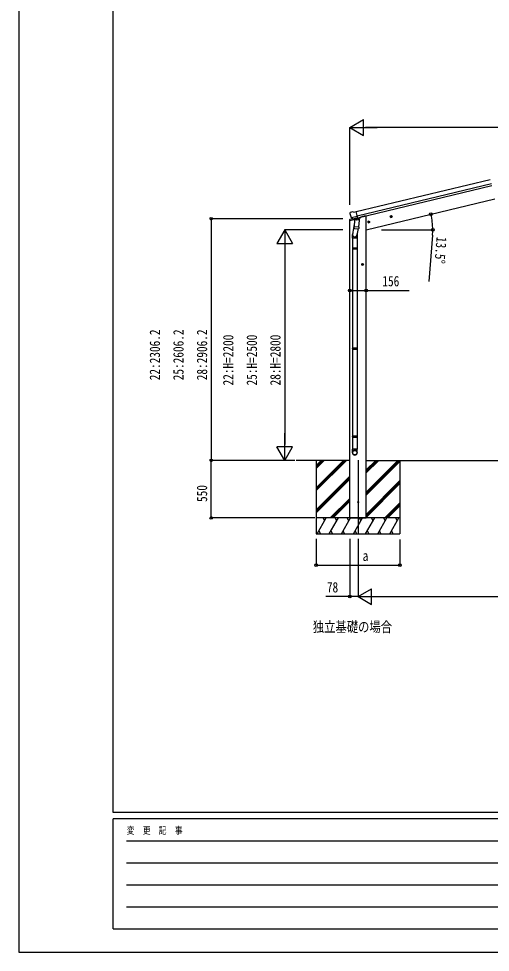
# Model space of a CAD drawing. Units: millimetres, scale not verified. Extents: x -12615 to 12615, y -8910 to 8910.
# Drawn here: x -12615 to -8115, y -8910 to 0 of the extents above; entities that cross this region are included whole.
import ezdxf
from ezdxf.enums import TextEntityAlignment as Align

# ---------------------------------------------------------------- set-up
doc = ezdxf.new("R2010")
doc.units = ezdxf.units.MM
doc.header["$LTSCALE"] = 50
for name, color, linetype in [('0-2_USER1', 3, 'Continuous'), ('0-4_YKK_12', 2, 'Continuous'), ('0-5_YKK_13', 4, 'Continuous'), ('0-6_YKK_A1', 4, 'Continuous'), ('0-7_YKK_D', 6, 'Continuous'), ('0-8_YKK_ZWAK', 7, 'Continuous')]:
    doc.layers.add(name, color=color, linetype=linetype)
doc.styles.add('ＭＳ ゴシック', font='')
doc.styles.get('ＭＳ ゴシック').set_extended_font_data('MS Gothic')

msp = doc.modelspace()

# ---------------------------------------------------------------- linework, layer by layer
at = {"layer": '0-4_YKK_12'}
msp.add_line((-9376.96, -4212.46), (-9376.96, -4917.46), dxfattribs=at)
at = {"layer": '0-5_YKK_13'}
for p, q in [((-9455.15, -1857.14), (-9454.88, -1858.29)), ((-9450.94, -1848.57), (-9454.79, -1854.86)), ((-9447.84, -1846.32), (-9434.66, -1843.15)), ((-9420.1, -1845.83), (-9433.36, -1843.13)), ((-9420.1, -1845.83), (-9394.17, -1839.6)), ((-9457.27, -1925.28), (-9414.46, -1915)), ((-9457.27, -1918.39), (-9457.27, -1925.28)), ((-9428.04, -1909.01), (-9454.97, -1915.47)), ((-9441.1, -1897.45), (-9383.59, -1883.64)), ((-9424.25, -1912.36), (-9440.63, -1897.87)), ((-9421.54, -1912.93), (-9414.02, -1911.12)), ((-9420.7, -1912.82), (-9419.17, -1912.45)), ((-9419.17, -1912.45), (-9382.47, -1903.64)), ((-9417.33, -1912.68), (-9417.39, -1913.42)), ((-9416.63, -1914.46), (-9390.82, -1920.9)), ((-9409.71, -1919.81), (-9414.39, -1986.65)), ((-9364.02, -1923), (-9409.71, -1919.81)), ((-9407.94, -1916.63), (-9408.17, -1919.92)), ((-9388.42, -1905.47), (-9389.44, -1920.07)), ((-9382.47, -1903.64), (-9380.94, -1903.27)), ((-9379.39, -1901.17), (-9378.44, -1901.24)), ((-9378.44, -1901.24), (-9365.13, -1916.55)), ((-9374.76, -1905.47), (-9356.55, -1901.1)), ((-9368.7, -1989.84), (-9364.02, -1923)), ((-9365.13, -1916.55), (-9365.57, -1922.9)), ((-9352.72, -1893.08), (-9352.72, -1896.24)), ((-9284.4, -1942.5), (-9264.95, -1937.83)), ((-9279.84, -1934.72), (-9281.97, -1941.92)), ((-9272.54, -1932.97), (-9279.84, -1934.72)), ((-9272.34, -1949.89), (-9277.01, -1930.44)), ((-9267.38, -1938.41), (-9272.54, -1932.97)), ((-9269.51, -1945.61), (-9267.38, -1938.41)), ((-9070.48, -1891.14), (-9051.03, -1886.47)), ((-9065.92, -1883.36), (-9068.05, -1890.56)), ((-9058.62, -1881.61), (-9065.92, -1883.36)), ((-9058.42, -1898.53), (-9063.09, -1879.08)), ((-9053.46, -1887.06), (-9058.62, -1881.61)), ((-9055.59, -1894.25), (-9053.46, -1887.06)), ((-9412.66, -1961.88), (-9428.57, -2058.05)), ((-9415.25, -1999.11), (-9414.37, -1986.65)), ((-9414.85, -2000.47), (-9414.85, -2000.47)), ((-9368.7, -1989.84), (-9414.39, -1986.65)), ((-9413.4, -2001.25), (-9371.71, -2004.17)), ((-9377.13, -2003.79), (-9387.86, -2067.37)), ((-9368.71, -1989.84), (-9369.6, -2002.54)), ((-9430.72, -2095.21), (-9430.72, -2060.86)), ((-9384.72, -2095.21), (-9430.72, -2095.21)), ((-9428.72, -2095.21), (-9428.72, -2189.21)), ((-9386.72, -2095.21), (-9386.72, -2189.21)), ((-9384.72, -2060.56), (-9384.72, -2095.21)), ((-9430.72, -2191.21), (-9429.72, -2189.21)), ((-9384.72, -2191.21), (-9430.72, -2191.21)), ((-9384.72, -2199.21), (-9430.72, -2199.21)), ((-9385.72, -2189.21), (-9429.72, -2189.21)), ((-9385.72, -2201.21), (-9429.72, -2201.21)), ((-9428.72, -2201.21), (-9428.72, -3145.4)), ((-9386.72, -2201.21), (-9386.72, -3145.4)), ((-9384.72, -2191.21), (-9385.72, -2189.21)), ((-9384.72, -2199.21), (-9385.72, -2201.21)), ((-9384.72, -2191.21), (-9384.72, -2199.21)), ((-9323.21, -2345.08), (-9343.21, -2345.08)), ((-9333.21, -2337.57), (-9339.71, -2341.33)), ((-9339.71, -2341.33), (-9339.71, -2348.83)), ((-9339.71, -2348.83), (-9333.21, -2352.58)), ((-9333.21, -2355.08), (-9333.21, -2335.08)), ((-9326.71, -2341.33), (-9333.21, -2337.57)), ((-9430.72, -3147.4), (-9429.72, -3145.4)), ((-9384.72, -3147.4), (-9430.72, -3147.4)), ((-9384.72, -3155.4), (-9430.72, -3155.4)), ((-9385.72, -3145.4), (-9429.72, -3145.4)), ((-9385.72, -3157.4), (-9429.72, -3157.4)), ((-9428.72, -3157.4), (-9428.72, -3985.59)), ((-9386.72, -3157.4), (-9386.72, -3985.59)), ((-9384.72, -3147.4), (-9385.72, -3145.4)), ((-9384.72, -3155.4), (-9385.72, -3157.4)), ((-9384.72, -3147.4), (-9384.72, -3155.4)), ((-9430.72, -3987.59), (-9429.72, -3985.59)), ((-9384.72, -3987.59), (-9430.72, -3987.59)), ((-9384.72, -3995.59), (-9430.72, -3995.59)), ((-9385.72, -3985.59), (-9429.72, -3985.59)), ((-9385.72, -3997.59), (-9429.72, -3997.59)), ((-9428.72, -3997.59), (-9428.72, -4107.59)), ((-9386.72, -3997.59), (-9386.72, -4107.59)), ((-9384.72, -3987.59), (-9385.72, -3985.59)), ((-9384.72, -3995.59), (-9385.72, -3997.59)), ((-9384.72, -3987.59), (-9384.72, -3995.59)), ((-9430.72, -4141.73), (-9430.72, -4107.59)), ((-9384.72, -4107.59), (-9430.72, -4107.59)), ((-9384.72, -4141.73), (-9384.72, -4107.59))]:
    msp.add_line(p, q, dxfattribs=at)
for points in [[(-9388.74, -1905.05), (-9379.01, -1902.72), (-9394.17, -1839.6)], [(-9441.37, -1896.87), (-9440.78, -1897.72), (-9440.63, -1897.87)], [(-9388.74, -1905.05), (-9388.97, -1905.2), (-9413.74, -1911.15), (-9414.02, -1911.12)], [(-9281.97, -1941.92), (-9276.81, -1947.36), (-9269.51, -1945.61)], [(-9068.05, -1890.56), (-9062.89, -1896), (-9055.59, -1894.25)], [(-9430.72, -2191.21), (-9430.72, -2199.21), (-9429.72, -2201.21)], [(-9333.21, -2352.58), (-9326.71, -2348.83), (-9326.71, -2341.33)], [(-9430.72, -3147.4), (-9430.72, -3155.4), (-9429.72, -3157.4)], [(-9430.72, -3987.59), (-9430.72, -3995.59), (-9429.72, -3997.59)]]:
    msp.add_lwpolyline(points, dxfattribs=at)
for centre, radius in [((-9274.68, -1940.17), 8.5), ((-9274.68, -1940.17), 7.7), ((-9274.68, -1940.17), 6.5), ((-9060.75, -1888.81), 8.5), ((-9060.75, -1888.81), 7.7), ((-9060.75, -1888.81), 6.5), ((-9333.21, -2345.08), 8.5), ((-9333.21, -2345.08), 7.7), ((-9333.21, -2345.08), 6.5), ((-9377.21, -4614.96), 4.5)]:
    msp.add_circle(centre, radius, dxfattribs=at)
for centre, radius, start, end in [((-9258.07, -1811.04), 202.4, 193.5, 205.09125), ((-9446.67, -1851.18), 5, 103.5, 148.5), ((-9433.96, -1846.07), 3, 78.5, 103.5), ((-9454.27, -1918.39), 3, 103.5, 180), ((-9420.82, -1912.33), 0.5, 248.23754, 283.5), ((-9417.83, -1912.65), 0.5, 356, 103.5), ((-9416.39, -1913.49), 1, 176, 256), ((-9390.46, -1919.93), 1.03, 250.03897, 351.96569), ((-9387.82, -1905.55), 0.604, 100.59842, 172.20595), ((-9381.06, -1902.79), 0.5, 283.5, 318.76246), ((-9357.72, -1896.24), 5, 283.5, 0), ((-9413.3, -1999.28), 1.95, 175.04017, 217.47766), ((-9413.26, -1999.25), 2, 217.40962, 266), ((-9371.57, -2002.17), 2, 266, 349.46843), ((-9400.72, -2060.86), 30, 177.45142, 180)]:
    msp.add_arc(centre, radius, start, end, dxfattribs=at)
for centre, major_axis, ratio, start_param, end_param in [((-9452.23, -1856.43), (-1.57, -2.57), 0.99628, 4.712389, 5.4996506), ((-9422.26, -1910.1), (-0.73, -2.92), 0.997631, 5.8041905, 6.6006116), ((-9422.2, -1909.88), (2.63, 3.16), 0.650902, 4.0958226, 4.1686332), ((-9422.24, -1910), (-0.73, -2.92), 0.997631, 0.3902369, 0.4789948), ((-9407.72, -2060.56), (23, 0), 0.996195, 2.5560258, 6.5663028), ((-9407.72, -2060.56), (21, 0), 0.996195, 2.9349147, 5.9512394), ((-9407.72, -4139.99), (-23, 0), 0.996195, 3.1415927, 6.2831853), ((-9407.72, -4141.73), (-23, 0), 0.996195, 3.1415927, 6.2831853), ((-9407.72, -4141.73), (0, -23.43), 0.981806, 4.712389, 7.8539816)]:
    msp.add_ellipse(centre, major_axis=major_axis, ratio=ratio, start_param=start_param, end_param=end_param, dxfattribs=at)
msp.add_ellipse((-9407.72, -4141.73), major_axis=(21, 0), ratio=0.996195, dxfattribs=at)
at = {"layer": '0-6_YKK_A1'}
for p, q in [((-9393.77, -1841.24), (-8114.68, -1534.15)), ((-8104.6, -1576.13), (-9383.7, -1883.21)), ((-9379.77, -1899.58), (-8100.67, -1592.49)), ((-9299.21, -2014.96), (-8070.09, -1719.87)), ((-9299.21, -2014.96), (-8070.09, -1719.87)), ((-9454.71, -4764.96), (-9454.71, -1924.79)), ((-9426.14, -1908.45), (-9426.14, -1908.95)), ((-9319.21, -1885.58), (-9352.72, -1893.62)), ((-9299.21, -1885.58), (-9319.21, -1885.58)), ((-9299.21, -4764.96), (-9299.21, -1885.58)), ((-9454.71, -4214.96), (-9966.93, -4214.97)), ((-9776.96, -4214.96), (-9776.96, -4914.96)), ((-9776.96, -4475.69), (-9516.23, -4214.96)), ((-9776.96, -4489.83), (-9502.09, -4214.96)), ((-9776.96, -4503.97), (-9487.95, -4214.96)), ((-9776.96, -4291.84), (-9700.08, -4214.96)), ((-9776.96, -4277.7), (-9714.22, -4214.96)), ((-9776.96, -4263.56), (-9728.36, -4214.96)), ((-9299.21, -4214.96), (-3627.82, -4214.96)), ((-9299.21, -4518.44), (-8995.73, -4214.96)), ((-9299.21, -4334.59), (-9179.58, -4214.96)), ((-9299.21, -4320.45), (-9193.72, -4214.96)), ((-9299.21, -4306.31), (-9207.86, -4214.96)), ((-9299.21, -4532.58), (-8981.96, -4215.33)), ((-9299.21, -4546.72), (-8976.96, -4224.47)), ((-8976.96, -4214.96), (-8976.96, -4914.96)), ((-9776.96, -4687.82), (-9454.71, -4365.57)), ((-9776.96, -4701.96), (-9454.71, -4379.71)), ((-9776.96, -4716.1), (-9454.71, -4393.86)), ((-9299.21, -4730.57), (-8976.96, -4408.32)), ((-9299.21, -4744.71), (-8976.96, -4422.46)), ((-9299.21, -4758.85), (-8976.96, -4436.6)), ((-9641.97, -4764.96), (-9454.71, -4577.7)), ((-9627.83, -4764.96), (-9454.71, -4591.84)), ((-9613.68, -4764.96), (-9454.71, -4605.99)), ((-9121.47, -4764.96), (-8976.96, -4620.45)), ((-9107.33, -4764.96), (-8976.96, -4634.59)), ((-9093.18, -4764.96), (-8976.96, -4648.74)), ((-8976.96, -4764.96), (-9776.96, -4764.96)), ((-9766.67, -4914.96), (-9680.07, -4764.96)), ((-9695.07, -4790.94), (-9710.07, -4764.96)), ((-9651.2, -4914.96), (-9564.6, -4764.96)), ((-9579.6, -4790.94), (-9594.6, -4764.96)), ((-9535.73, -4914.96), (-9449.13, -4764.96)), ((-9464.13, -4790.94), (-9479.13, -4764.96)), ((-9454.71, -4764.96), (-9299.21, -4764.96)), ((-9420.26, -4914.96), (-9333.66, -4764.96)), ((-9348.66, -4790.94), (-9363.66, -4764.96)), ((-9304.79, -4914.96), (-9218.19, -4764.96)), ((-9233.19, -4790.94), (-9248.19, -4764.96)), ((-9189.32, -4914.96), (-9102.72, -4764.96)), ((-9132.72, -4764.96), (-9117.72, -4790.94)), ((-9073.85, -4914.96), (-8987.25, -4764.96)), ((-9002.25, -4790.94), (-9017.25, -4764.96)), ((-9751.67, -4888.98), (-9736.67, -4914.96)), ((-9636.2, -4888.98), (-9621.2, -4914.96)), ((-9520.73, -4888.98), (-9505.73, -4914.96)), ((-9405.26, -4888.98), (-9390.26, -4914.96)), ((-9289.79, -4888.98), (-9274.79, -4914.96)), ((-9174.32, -4888.98), (-9159.32, -4914.96)), ((-9058.85, -4888.98), (-9043.85, -4914.96)), ((-9776.96, -4914.96), (-8976.96, -4914.96))]:
    msp.add_line(p, q, dxfattribs=at)
at = {"layer": '0-7_YKK_D'}
for p, q in [((-9455.21, -1038.72), (-9325.31, -963.72)), ((-9325.31, -1113.72), (-9325.31, -963.72)), ((-9455.21, -1775.99), (-9455.21, -1037.72)), ((-9455.21, -1038.72), (-9325.31, -1113.72)), ((-9455.21, -1038.72), (-9195.4, -1038.72)), ((-3621.82, -1038.72), (-9305.21, -1038.72)), ((-9521.71, -1908.75), (-10777.96, -1908.75)), ((-10776.96, -1908.75), (-10776.96, -4214.96)), ((-10076.96, -2014.96), (-10151.96, -2144.86)), ((-9522.71, -2014.96), (-10077.96, -2014.96)), ((-10076.96, -2014.96), (-10001.96, -2144.86)), ((-10076.96, -2014.96), (-10076.96, -2274.77)), ((-9153.47, -2014.96), (-8662.85, -2014.96)), ((-8665.89, -2065.92), (-8701.57, -2509.29)), ((-10151.96, -2144.86), (-10001.96, -2144.86)), ((-10076.96, -2164.96), (-10076.96, -4064.96)), ((-10076.96, -4214.96), (-10076.96, -3955.15)), ((-10076.96, -4214.96), (-10151.96, -4085.06)), ((-10001.96, -4085.06), (-10151.96, -4085.06)), ((-10076.96, -4214.96), (-10001.96, -4085.06)), ((-10016.06, -4214.96), (-10777.96, -4214.96)), ((-9978.48, -4214.98), (-10777.96, -4214.98)), ((-10776.96, -4764.97), (-10776.96, -4214.98)), ((-10016.06, -4214.96), (-10077.96, -4214.96)), ((-9788.74, -4764.97), (-10777.96, -4764.97)), ((-9776.96, -4965), (-9776.96, -5215.96)), ((-9454.71, -4964.96), (-9454.71, -5515.96)), ((-9377.21, -4964.96), (-9377.21, -5515.96)), ((-9377.21, -4964.96), (-9377.21, -5515.96)), ((-8976.96, -4968.99), (-8976.96, -5215.96)), ((-9776.96, -5214.96), (-8976.96, -5214.96)), ((-9377.21, -5514.96), (-9247.31, -5439.96)), ((-9377.21, -5514.96), (-9247.31, -5589.96)), ((-9377.21, -5514.96), (-9117.4, -5514.96)), ((-9247.31, -5589.96), (-9247.31, -5439.96)), ((-9227.21, -5514.96), (-3699.82, -5514.96))]:
    msp.add_line(p, q, dxfattribs=at)
for points in [[(-9454.71, -2593.54), (-9299.21, -2593.54), (-8889.81, -2593.54)], [(-9377.21, -5514.96), (-9454.71, -5514.96), (-9684.11, -5514.96)]]:
    msp.add_lwpolyline(points, dxfattribs=at)
for centre in [(-8681.4, -1866.64), (-10776.96, -1908.75), (-8663.85, -2014.96), (-9454.71, -2593.54), (-9299.21, -2593.54), (-10776.96, -4214.96), (-10776.96, -4214.98), (-10776.96, -4764.97), (-9776.96, -5214.96), (-8976.96, -5214.96), (-9454.71, -5514.96)]:
    msp.add_circle(centre, 12.75, dxfattribs=at)
for start, end in [(360, 13.5), (355.39969, 360)]:
    msp.add_arc((-9299.21, -2014.96), 635.36, start, end, dxfattribs=at)
at = {"layer": '0-8_YKK_ZWAK'}
for p, q in [((-11714.94, -7575), (-11714.94, 8325)), ((11685.06, -7575), (-11714.94, -7575)), ((-3914.94, -7635), (-11714.94, -7635)), ((-11714.94, -8685), (-11714.94, -7635)), ((-11587.44, -7845), (-4064.94, -7845)), ((-11587.44, -8055), (-4064.94, -8055)), ((-11587.44, -8265), (-4064.94, -8265)), ((-11587.44, -8475), (-4064.94, -8475)), ((-11714.94, -8685), (-3914.94, -8685))]:
    msp.add_line(p, q, dxfattribs=at)
msp.add_lwpolyline([(-12615, -8910), (12615, -8910), (12615, 8910), (-12615, 8910)], close=True, dxfattribs=at)

# ---------------------------------------------------------------- texts
at = {"layer": '0-2_USER1', "style": 'ＭＳ ゴシック', "width": 0.8}
msp.add_text('独立基礎の場合', height=98.97, dxfattribs=at).set_placement((-9808.43, -5883), align=Align.BOTTOM_LEFT)
at = {"layer": '0-7_YKK_D', "style": 'ＭＳ ゴシック', "width": 0.8}
for s, rotation, p in [('13.5°', 265.4, (-8656.73, -2076.69)), ('22:2306.2', 90, (-11236.96, -3450.65)), ('25:2606.2', 90, (-11011.96, -3450.65)), ('28:2906.2', 90, (-10786.96, -3450.65)), ('22:H=2200', 90, (-10536.96, -3500.16)), ('25:H=2500', 90, (-10311.96, -3500.16)), ('28:H=2800', 90, (-10086.96, -3500.16)), ('550', 90, (-10786.96, -4612.38))]:
    msp.add_text(s, height=98.97, rotation=rotation, dxfattribs=at).set_placement(p, align=Align.BOTTOM_LEFT)
for s, p in [('156', (-9144.61, -2583.54)), ('a', (-9333.2, -5204.96)), ('78', (-9674.11, -5504.96))]:
    msp.add_text(s, height=98.97, dxfattribs=at).set_placement(p, align=Align.BOTTOM_LEFT)
at = {"layer": '0-8_YKK_ZWAK', "style": 'ＭＳ ゴシック', "width": 0.8}
msp.add_text('変  更  記  事', height=65.98, dxfattribs=at).set_placement((-11583.93, -7800), align=Align.BOTTOM_LEFT)

doc.saveas('drawing.dxf')
